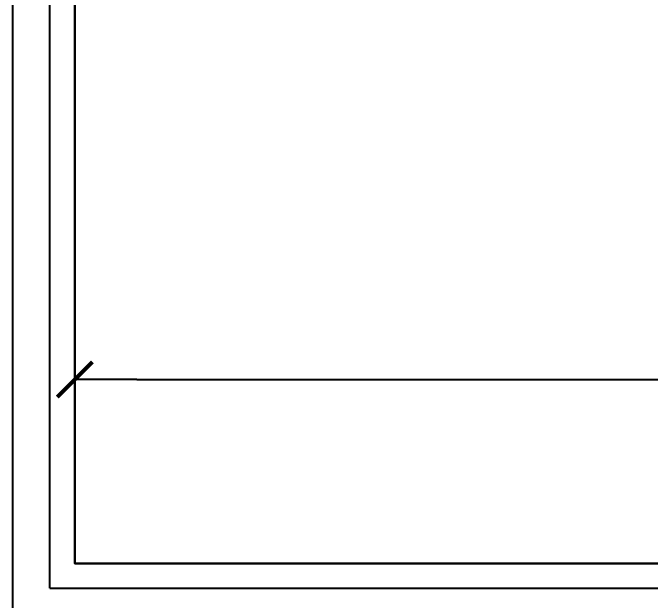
# Model space of a CAD drawing. Header units: metres. Extents: x 198 to 412, y -54 to 17.
# Drawn here: x 251.1793 to 251.4362, y -45.5275 to -45.2907 of the extents above; entities that cross this region are included whole.
import ezdxf

# ---------------------------------------------------------------- set-up
doc = ezdxf.new("R2010")
doc.units = ezdxf.units.M
doc.header["$LTSCALE"] = 10
for name, color, linetype in [('A-MUROS', 6, 'Continuous'), ('A-Revoques', 1, 'Continuous'), ('TM-REVEST', 252, 'Continuous')]:
    doc.layers.add(name, color=color, linetype=linetype)
doc.styles.add('ARIAL', font='arial.ttf')
doc.dimstyles.new('ST-COTA-25', dxfattribs={"dimscale": 0.25, "dimtxt": 0.18, "dimasz": 0.1, "dimexe": 0.18, "dimexo": 0.0625, "dimgap": 0.09, "dimtad": 1, "dimzin": 4, "dimdsep": 46, "dimtxsty": 'ARIAL', "dimblk1": 'COTA_N', "dimblk2": 'COTA_N', "dimsah": 1, "dimcen": 0.09, "dimclrd": 8, "dimclre": 8, "dimclrt": 1, "dimadec": 0, "dimazin": 0, "dimtfac": 1, "dimtix": 1, "dimtmove": 0, "dimatfit": 3, "dimldrblk": 'COTA_N', "dimfxl": 0.18, "dimtolj": 1, "dimtzin": 0, "dimarcsym": 0})

# ---------------------------------------------------------------- blocks, each defined once
blk = doc.blocks.new('COTA_N')
for p, q in [((0, 0.5), (0, -0.5)), ((-1, 0), (0, 0))]:
    blk.add_line(p, q)
at = {"color": 3, "const_width": 0.065}
blk.add_lwpolyline([(0.141, 0.141), (0.283, 0.283), (0, 0), (-0.141, -0.141), (-0.283, -0.283)], dxfattribs=at)
blk = doc.blocks.new('*D434')
at = {"color": 8, "lineweight": -2, "transparency": 16777216}
for p, q in [((251.22934, -45.43849), (252.69401, -45.43849)), ((251.20434, -45.45383), (251.20434, -45.48349)), ((252.71901, -45.45412), (252.71901, -45.48349))]:
    blk.add_line(p, q, dxfattribs=at)
at = {"layer": 'Defpoints', "color": 0, "transparency": 16777216}
for p in [(251.20434, -45.4382), (252.71901, -45.43849), (252.71901, -45.43849)]:
    blk.add_point(p, dxfattribs=at)
at = {"color": 8, "lineweight": -2, "transparency": 16777216, "xscale": 0.025, "yscale": 0.025, "zscale": 0.025, "rotation": 180}
blk.add_blockref('COTA_N', (251.20434, -45.43849), dxfattribs=at)
at = {"color": 8, "lineweight": -2, "transparency": 16777216, "xscale": 0.025, "yscale": 0.025, "zscale": 0.025}
blk.add_blockref('COTA_N', (252.71901, -45.43849), dxfattribs=at)
at = {"color": 1, "transparency": 16777216, "insert": (251.96167, -45.39301), "char_height": 0.045, "attachment_point": 5, "style": 'ARIAL'}
blk.add_mtext('\\A1;1.51', dxfattribs=at)

msp = doc.modelspace()

# ---------------------------------------------------------------- linework, layer by layer
at = {"layer": 'A-MUROS', "transparency": 33554687}
msp.add_line((251.17935, -45.54262), (251.17935, -43.17762), dxfattribs=at)
at = {"layer": 'A-Revoques', "transparency": 33554687}
for q in [(251.19435, -43.19262), (252.72901, -45.52262)]:
    msp.add_line((251.19435, -45.52262), q, dxfattribs=at)
msp.add_lwpolyline([(251.20434, -44.72229), (251.20434, -45.51262), (252.71901, -45.51262), (252.71901, -44.72229)], dxfattribs=at)
at = {"layer": 'TM-REVEST'}
msp.add_lwpolyline([(251.20426, -45.11745), (251.7942, -45.11745), (251.7942, -45.51262), (251.20435, -45.51262), (251.20435, -45.11745)], dxfattribs=at)

# ---------------------------------------------------------------- dimensions: what is measured, and where the dimension line sits
dim = msp.add_linear_dim(base=(252.71901, -45.43849), p1=(251.20434, -45.4382), p2=(252.71901, -45.43849), angle=180, dimstyle='ST-COTA-25')
dim.commit()
dim.dimension.update_dxf_attribs({"geometry": '*D434', "text_midpoint": (251.96167, -45.39301)})

doc.saveas('drawing.dxf')
